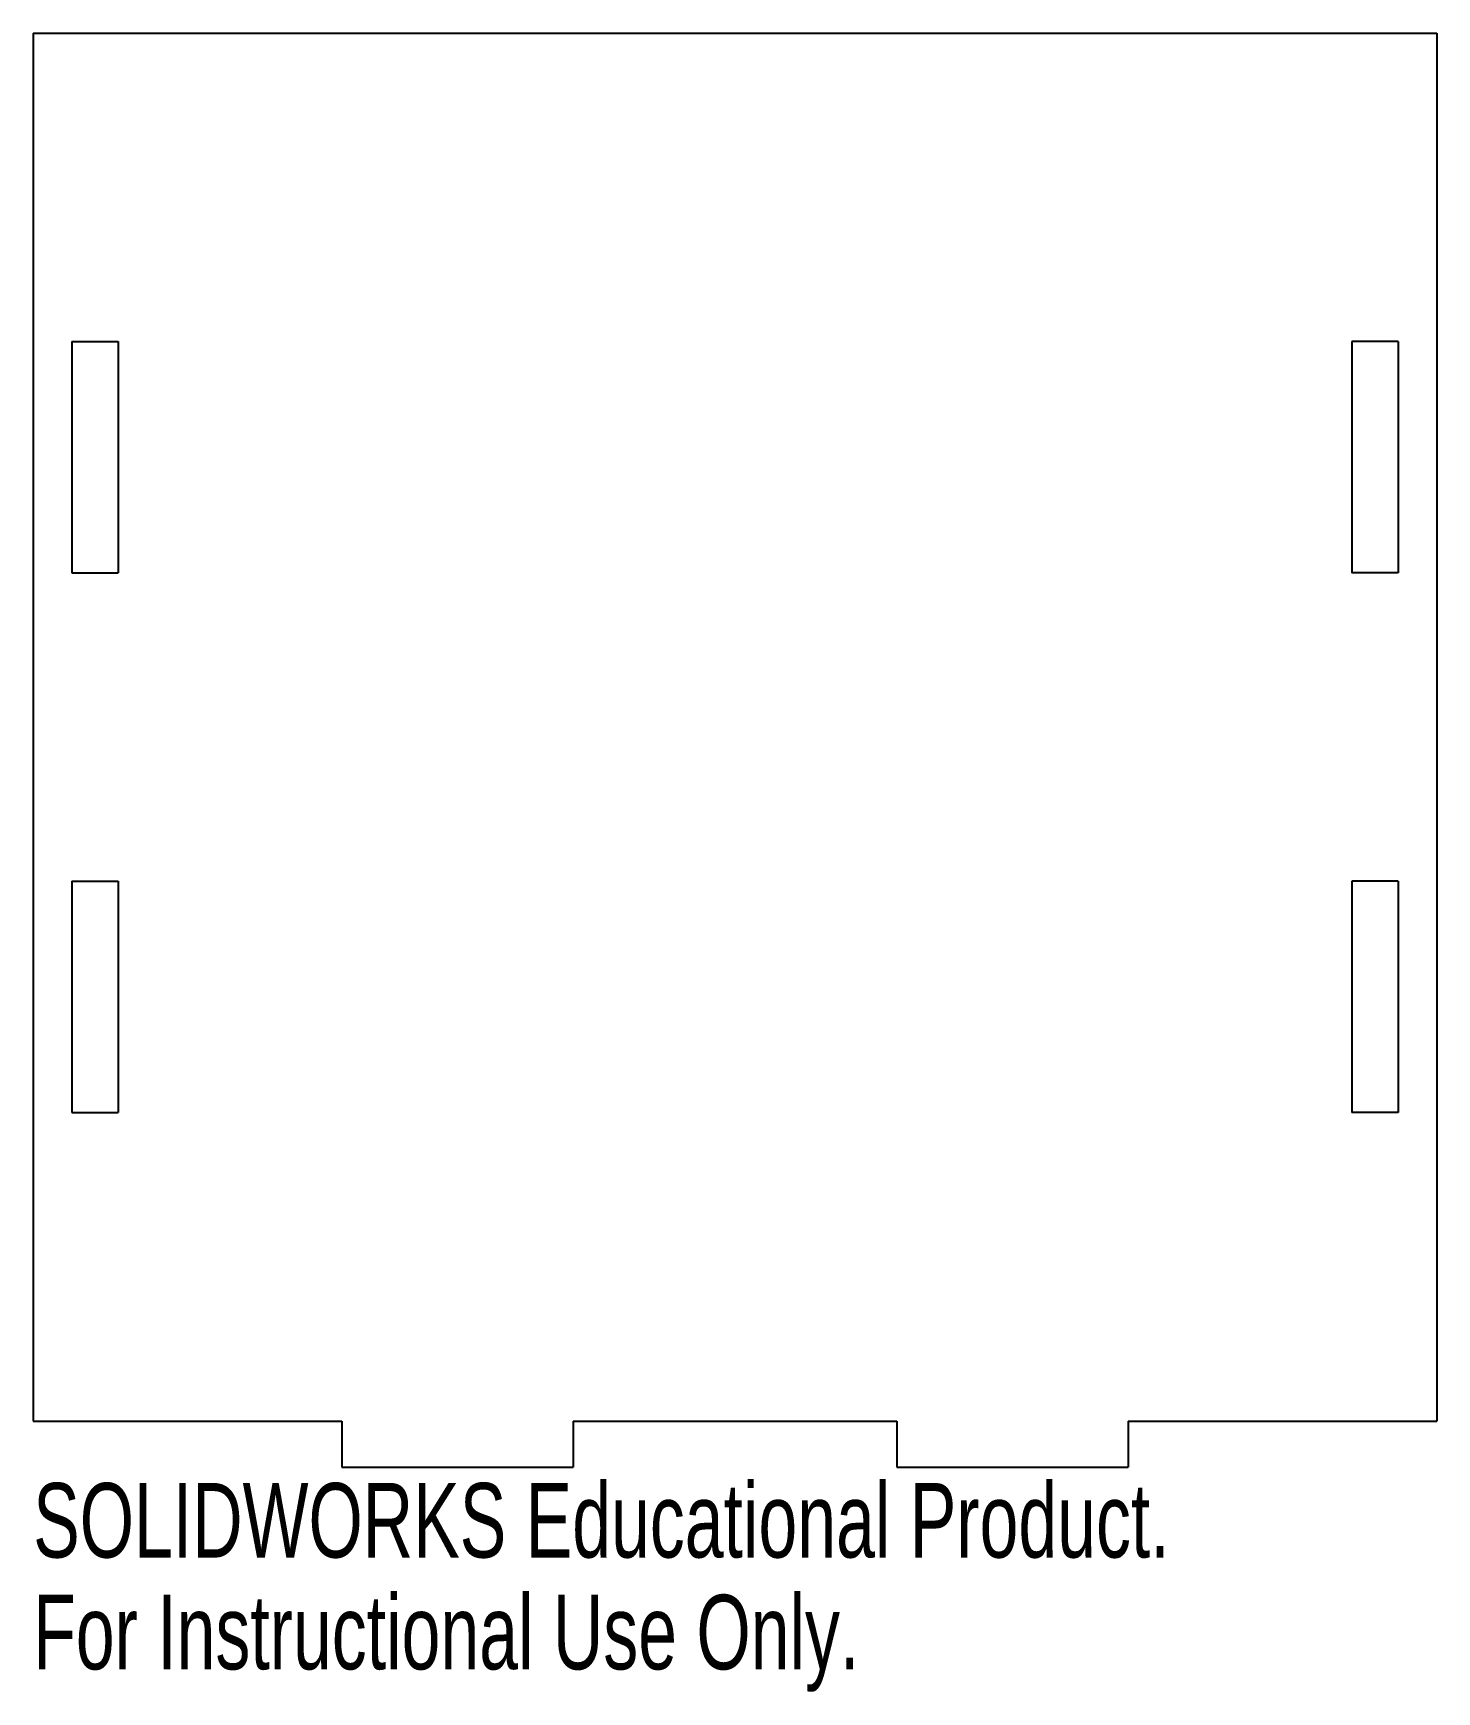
# Model space of a CAD drawing. Header units: millimetres. Extents: x -46 to 46, y -63 to 45.
import ezdxf

# ---------------------------------------------------------------- set-up
doc = ezdxf.new("R2010")
doc.units = ezdxf.units.MM
doc.styles.add('SLDTEXTSTYLE0', font='TXT', dxfattribs={"width": 0.7})

msp = doc.modelspace()

# ---------------------------------------------------------------- linework, layer by layer
at = {"color": 7, "linetype": 'Continuous', "lineweight": 25}
for p, q in [((-45.5, 45), (-45.5, -45)), ((-45.5, 45), (45.5, 45)), ((45.5, 45), (45.5, -45)), ((-43, 25), (-40, 25)), ((-43, 25), (-43, 10)), ((-40, 25), (-40, 10)), ((43, 25), (40, 25)), ((40, 25), (40, 10)), ((43, 25), (43, 10)), ((-43, 10), (-40, 10)), ((43, 10), (40, 10)), ((-43, -10), (-40, -10)), ((-43, -10), (-43, -25)), ((-40, -10), (-40, -25)), ((43, -10), (40, -10)), ((40, -10), (40, -25)), ((43, -10), (43, -25)), ((-43, -25), (-40, -25)), ((43, -25), (40, -25)), ((-45.5, -45), (-25.5, -45)), ((-25.5, -45), (-25.5, -48)), ((-10.5, -45), (10.5, -45)), ((-10.5, -45), (-10.5, -48)), ((10.5, -45), (10.5, -48)), ((25.5, -45), (45.5, -45)), ((25.5, -45), (25.5, -48)), ((-25.5, -48), (-10.5, -48)), ((10.5, -48), (25.5, -48))]:
    msp.add_line(p, q, dxfattribs=at)

# ---------------------------------------------------------------- texts
at = {"color": 7, "linetype": 'Continuous', "char_height": 4.8336, "attachment_point": 1, "style": 'SLDTEXTSTYLE0'}
for s, insert in [('SOLIDWORKS Educational Product.', (-45.5, -49.02)), ('For Instructional Use Only.', (-45.5, -56.27))]:
    msp.add_mtext(s, dxfattribs=dict(at, insert=insert))

doc.saveas('drawing.dxf')
